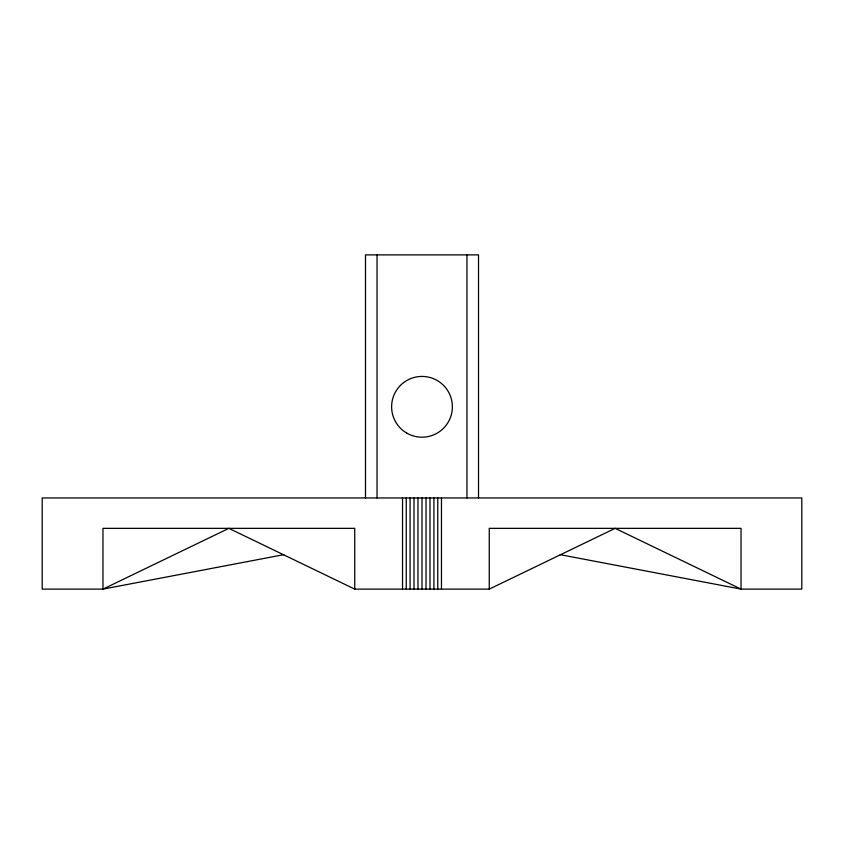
<?xml version="1.0" encoding="UTF-8"?>
<svg xmlns="http://www.w3.org/2000/svg" width="844" height="844" viewBox="0 0 844 844"><rect width="100%" height="100%" fill="white"/><g stroke="black" fill="none" stroke-linecap="round" stroke-linejoin="round"><path stroke-width="1.27" d="M354.744 589.112L354.744 528.344L102.968 528.344L102.968 589.112L228.851 528.344L354.744 589.112L489.256 589.112L615.149 528.344L741.032 589.112L801.8 589.112L801.8 497.96L42.2 497.96L42.2 589.112L102.968 589.112L283.795 554.666M560.205 554.666L741.032 589.112L741.032 528.344L489.256 528.344L489.256 589.112M478.516 497.96L478.516 254.888L365.484 254.888L365.484 497.96M466.964 254.888L466.964 497.96M441.465 497.96L441.465 589.112M437.751 497.96L437.751 589.112M433.921 497.96L433.921 589.112M429.997 497.96L429.997 589.112M426.02 497.96L426.02 589.112M422 497.96L422 589.112M417.98 497.96L417.98 589.112M414.003 497.96L414.003 589.112M410.078 497.96L410.078 589.112M406.249 497.96L406.249 589.112M402.535 497.96L402.535 589.112M377.036 254.888L377.036 497.96M406.808 433.12A30.384 30.384 0 0 0 452.384 406.808A30.384 30.384 0 0 0 406.808 380.496A30.384 30.384 0 0 0 406.808 433.12"/></g></svg>
